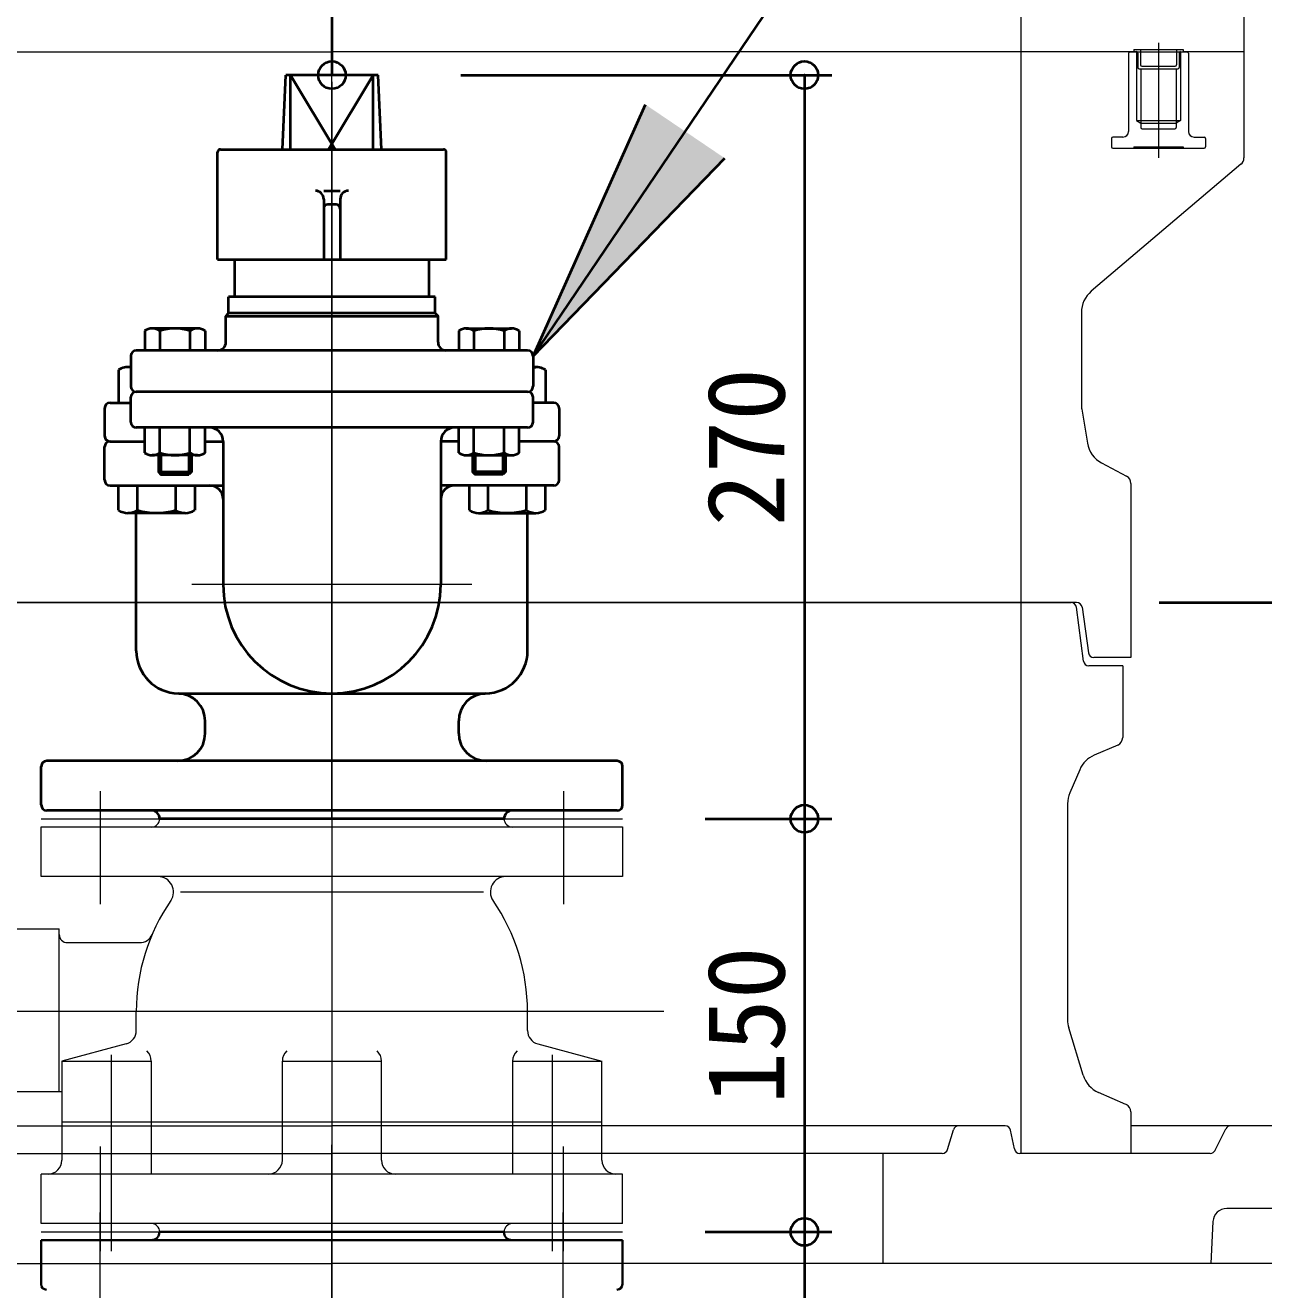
# Model space of a CAD drawing. Units: millimetres at full size, sheet at 1:20. Extents: x -5778 to 5792, y -3160 to 3160.
# Drawn here: x -2266.1 to -1816.6, y 1980.5 to 2439.6 of the extents above; entities that cross this region are included whole.
import ezdxf
from ezdxf.enums import TextEntityAlignment as Align

# ---------------------------------------------------------------- set-up
doc = ezdxf.new("R2010")
doc.units = ezdxf.units.MM
doc.header["$LTSCALE"] = 20
doc.header["$PDMODE"] = 32
doc.header["$PDSIZE"] = 10
for name, color, linetype, lineweight in [('0-7_TEMP01', 3, 'Continuous', 18), ('0-8_T字管', 6, 'Continuous', 35), ('0-9_躯体', 7, 'Continuous', 9), ('0-B_消火栓', 2, 'Continuous', 40), ('0-E_寸法', 1, 'Continuous', 40), ('1-3_補修弁', 7, 'Continuous', 9)]:
    doc.layers.add(name, color=color, linetype=linetype, lineweight=lineweight)
doc.styles.add('ＭＳ ゴシック', font='')
doc.styles.get('ＭＳ ゴシック').set_extended_font_data('MS Gothic')

msp = doc.modelspace()

# ---------------------------------------------------------------- linework, layer by layer
at = {"layer": '0-7_TEMP01'}
for p, q in [((-2154.82, 2586.35), (-2154.82, 2429.98)), ((-2154.82, 2151.48), (-2154.82, 2421.48)), ((-2154.82, 2418.99), (-2154.82, 2148.99)), ((-2104.01, 2236.49), (-2205.63, 2236.49)), ((-2154.82, 2218.99), (-2154.82, 1968.99)), ((-2154.82, 2165.37), (-2154.82, 1981.32)), ((-2238.82, 2120.48), (-2238.82, 2161.49)), ((-2070.82, 2161.49), (-2070.82, 2120.48)), ((-2260.32, 2151.48), (-2049.32, 2151.48)), ((-2034.32, 2081.49), (-2348.22, 2081.49)), ((-2234.82, 1994.48), (-2234.82, 2065.78)), ((-2074.82, 1994.48), (-2074.82, 2065.78)), ((-2238.82, 1994.48), (-2238.82, 2032.49)), ((-2154.91, 1710.99), (-2154.91, 2033.1)), ((-2070.82, 1994.48), (-2070.82, 2032.49)), ((-2154.82, 2028.99), (-2154.82, 1928.99)), ((-2238.91, 1973.22), (-2238.91, 2008.51)), ((-2070.91, 1973.22), (-2070.91, 2008.51)), ((-2260.32, 2001.48), (-2049.32, 2001.48))]:
    msp.add_line(p, q, dxfattribs=at)
at = {"layer": '0-8_T字管'}
for p, q in [((-2049.41, 1998.49), (-2260.41, 1998.49)), ((-2260.41, 1982.49), (-2260.41, 1998.49)), ((-2217.41, 2001.48), (-2092.41, 2001.48)), ((-2049.41, 1982.49), (-2049.41, 1998.49))]:
    msp.add_line(p, q, dxfattribs=at)
for centre, radius, start, end in [((-2220.41, 2001.48), 3, 270, 0), ((-2089.41, 2001.48), 3, 180, 270), ((-2258.41, 1982.49), 2, 180, 270), ((-2051.41, 1982.49), 2, 270, 0)]:
    msp.add_arc(centre, radius, start, end, dxfattribs=at)
at = {"layer": '0-9_躯体'}
for p, q in [((-1904.82, 2479.98), (-1904.82, 2429.98)), ((-1823.82, 2479.98), (-1823.82, 2429.98)), ((-1854.82, 2433.21), (-1854.82, 2391.49)), ((-2485.82, 2429.98), (-2154.82, 2429.98)), ((-1863.82, 2429.98), (-2154.82, 2429.98)), ((-1904.82, 2429.98), (-1904.82, 2229.98)), ((-1865.22, 2429.98), (-1865.72, 2429.49)), ((-1865.72, 2429.49), (-1865.72, 2400.99)), ((-1865.22, 2429.98), (-1862.82, 2429.98)), ((-1863.82, 2430.74), (-1845.82, 2430.74)), ((-1863.82, 2430.74), (-1863.82, 2429.98)), ((-1862.82, 2429.98), (-1863.82, 2429.98)), ((-1862.82, 2429.98), (-1846.82, 2429.98)), ((-1862.82, 2429.98), (-1862.82, 2404.98)), ((-1862.82, 2429.98), (-1862.37, 2429.7)), ((-1862.32, 2429.49), (-1862.32, 2424.23)), ((-1861.32, 2430.74), (-1861.32, 2425.24)), ((-1848.32, 2430.74), (-1848.32, 2425.24)), ((-1847.32, 2429.49), (-1847.32, 2424.23)), ((-1846.82, 2429.98), (-1847.27, 2429.7)), ((-1846.82, 2429.98), (-1844.42, 2429.98)), ((-1846.82, 2429.98), (-1845.82, 2429.98)), ((-1846.82, 2429.98), (-1846.82, 2404.98)), ((-1845.82, 2430.74), (-1845.82, 2429.98)), ((-1823.82, 2429.98), (-1845.82, 2429.98)), ((-1844.42, 2429.98), (-1843.92, 2429.49)), ((-1843.92, 2429.49), (-1843.92, 2400.99)), ((-1823.82, 2429.98), (-1823.82, 2391.39)), ((-1860.82, 2424.74), (-1848.82, 2424.74)), ((-1861.82, 2423.73), (-1847.82, 2423.73)), ((-1861.22, 2423.73), (-1861.22, 2403.99)), ((-1848.42, 2423.73), (-1848.42, 2403.99)), ((-1862.82, 2404.98), (-1846.82, 2404.98)), ((-1862.82, 2404.98), (-1861.22, 2403.99)), ((-1861.22, 2403.99), (-1848.42, 2403.99)), ((-1861.22, 2403.99), (-1861.22, 2402.49)), ((-1860.72, 2401.99), (-1848.92, 2401.99)), ((-1846.82, 2404.98), (-1848.42, 2403.99)), ((-1848.42, 2403.99), (-1848.42, 2402.49)), ((-1871.87, 2398.49), (-1871.87, 2395.48)), ((-1867.72, 2398.99), (-1871.37, 2398.99)), ((-1841.92, 2398.99), (-1838.27, 2398.99)), ((-1837.77, 2398.49), (-1837.77, 2395.48)), ((-1871.37, 2394.99), (-1838.27, 2394.99)), ((-1863.82, 2395.48), (-1845.82, 2395.48)), ((-1863.82, 2395.48), (-1863.82, 2394.99)), ((-1845.82, 2395.48), (-1845.82, 2394.99)), ((-1824.9, 2389.09), (-1879.22, 2342.98)), ((-1882.82, 2335.3), (-1882.82, 2301.81)), ((-1882.69, 2300.16), (-1880.63, 2287.85)), ((-1875.47, 2280.66), (-1866.41, 2275.83)), ((-1864.82, 2273.19), (-1864.82, 2229.98)), ((-2425.08, 2229.98), (-2154.82, 2229.98)), ((-2154.82, 2229.98), (-2423.07, 2229.98)), ((-1884.56, 2229.98), (-2154.82, 2229.98)), ((-2154.82, 2229.98), (-1886.57, 2229.98)), ((-1904.82, 2229.98), (-1904.82, 2029.98)), ((-1882.05, 2208.72), (-1884.59, 2228.24)), ((-1882.58, 2228.26), (-1880.25, 2211.7)), ((-1864.82, 2229.98), (-1864.82, 2209.99)), ((-1864.82, 2209.99), (-1878.27, 2209.99)), ((-1867.82, 2206.99), (-1880.07, 2206.99)), ((-1867.82, 2206.99), (-1867.82, 2180.96)), ((-1869.64, 2178.2), (-1878.14, 2174.56)), ((-1883.4, 2169.3), (-1887.01, 2160.87)), ((-1887.82, 2156.93), (-1887.82, 2078.47)), ((-1882.16, 2058.39), (-1887.39, 2075.56)), ((-1866.62, 2047.77), (-1876.6, 2052.14)), ((-1864.82, 2045.02), (-1864.82, 2029.98)), ((-2399.18, 2039.99), (-2154.82, 2039.99)), ((-1910.46, 2039.99), (-2154.82, 2039.99)), ((-1931.39, 2031.41), (-1929.25, 2038.56)), ((-1907.14, 2031.59), (-1908.5, 2038.37)), ((-1829.82, 2039.99), (-1864.82, 2039.99)), ((-1834.26, 2031.09), (-1830.38, 2038.88)), ((-2376.33, 2029.98), (-2154.82, 2029.98)), ((-2376.33, 2029.98), (-2154.82, 2029.98)), ((-1933.31, 2029.98), (-2154.82, 2029.98)), ((-1933.31, 2029.98), (-2154.82, 2029.98)), ((-1954.82, 2029.98), (-1954.82, 1989.99)), ((-1864.82, 2029.98), (-1905.18, 2029.98)), ((-1836.06, 2029.98), (-1905.18, 2029.98)), ((-1804.82, 2009.99), (-1830.07, 2009.99)), ((-1835.06, 2005.23), (-1835.82, 1989.99)), ((-2501.23, 1989.99), (-2154.82, 1989.99)), ((-1808.41, 1989.99), (-2154.82, 1989.99))]:
    msp.add_line(p, q, dxfattribs=at)
msp.add_lwpolyline([(-1804.82, 2034.99), (-1809.82, 2039.99), (-1829.82, 2039.99)], dxfattribs=at)
for centre, radius, start, end in [((-1862.82, 2429.49), 0.5, 0, 90), ((-1846.82, 2429.49), 0.5, 90, 180), ((-1861.82, 2424.23), 0.5, 180, 270), ((-1860.82, 2425.24), 0.5, 180, 270), ((-1848.82, 2425.24), 0.5, 270, 0), ((-1847.82, 2424.23), 0.5, 270, 0), ((-1867.72, 2400.99), 2, 270, 0), ((-1860.72, 2402.49), 0.5, 180, 270), ((-1848.92, 2402.49), 0.5, 270, 0), ((-1841.92, 2400.99), 2, 180, 270), ((-1871.37, 2398.49), 0.5, 90, 180), ((-1838.27, 2398.49), 0.5, 0, 90), ((-1871.37, 2395.48), 0.5, 180, 270), ((-1838.27, 2395.48), 0.5, 270, 0), ((-1826.82, 2391.39), 3, 309.805, 0), ((-1872.82, 2335.3), 10, 129.806, 180), ((-1872.82, 2301.81), 10, 180, 189.462), ((-1870.77, 2289.49), 10, 189.462, 241.928), ((-1867.82, 2273.19), 3, 0, 61.927), ((-1886.57, 2227.98), 2, 7.431, 90), ((-1884.56, 2227.98), 2, 7.999, 90), ((-1880.07, 2208.98), 2, 187.431, 270), ((-1878.27, 2211.99), 2, 187.999, 270), ((-1870.82, 2180.96), 3, 293.199, 0), ((-1874.2, 2165.36), 10, 113.199, 156.801), ((-1877.82, 2156.93), 10, 156.801, 180), ((-1877.82, 2078.47), 10, 180, 196.928), ((-1872.6, 2061.3), 10, 196.928, 246.371), ((-1867.82, 2045.02), 3, 0, 66.371), ((-1927.33, 2037.99), 2, 90, 163.3), ((-1910.46, 2037.99), 2, 11.309, 90), ((-1828.59, 2037.99), 2, 90, 153.435), ((-1933.31, 2031.98), 2, 270, 343.3), ((-1905.18, 2031.98), 2, 191.309, 270), ((-1836.06, 2031.98), 2, 270, 333.435), ((-1830.07, 2004.98), 5, 90, 177.138)]:
    msp.add_arc(centre, radius, start, end, dxfattribs=at)
at = {"layer": '0-B_消火栓'}
for p, q in [((-2172.78, 2394.49), (-2171.57, 2421.48)), ((-2138.07, 2421.48), (-2171.57, 2421.48)), ((-2153.62, 2394.49), (-2169.82, 2421.48)), ((-2169.82, 2394.49), (-2169.82, 2421.48)), ((-2139.82, 2421.48), (-2156.02, 2394.49)), ((-2139.82, 2394.49), (-2139.82, 2421.48)), ((-2136.86, 2394.49), (-2138.07, 2421.48)), ((-2196.32, 2354.49), (-2196.32, 2393.49)), ((-2195.32, 2394.49), (-2114.32, 2394.49)), ((-2113.32, 2354.49), (-2113.32, 2393.49)), ((-2157.82, 2379.49), (-2151.82, 2379.49)), ((-2157.82, 2376.48), (-2157.82, 2354.49)), ((-2153.32, 2374.49), (-2156.32, 2374.49)), ((-2151.82, 2376.48), (-2151.82, 2354.49)), ((-2196.32, 2354.49), (-2113.32, 2354.49)), ((-2190.07, 2340.99), (-2190.07, 2354.49)), ((-2119.57, 2340.99), (-2119.57, 2354.49)), ((-2117.32, 2340.99), (-2192.32, 2340.99)), ((-2192.32, 2334.99), (-2192.32, 2340.99)), ((-2193.32, 2333.98), (-2192.32, 2334.99)), ((-2193.32, 2333.98), (-2116.32, 2333.98)), ((-2193.32, 2324.49), (-2193.32, 2333.98)), ((-2117.32, 2334.99), (-2192.32, 2334.99)), ((-2222.79, 2328.62), (-2222.79, 2321.48)), ((-2203.59, 2329.49), (-2220.05, 2329.49)), ((-2217.31, 2328.62), (-2217.31, 2321.48)), ((-2206.34, 2328.62), (-2206.34, 2321.48)), ((-2200.85, 2328.62), (-2200.85, 2321.48)), ((-2108.79, 2328.62), (-2108.79, 2321.48)), ((-2106.05, 2329.49), (-2089.59, 2329.49)), ((-2103.3, 2328.62), (-2103.3, 2321.48)), ((-2092.34, 2328.62), (-2092.34, 2321.48)), ((-2086.85, 2328.62), (-2086.85, 2321.48)), ((-2227.82, 2319.49), (-2227.82, 2308.49)), ((-2083.82, 2321.48), (-2225.82, 2321.48)), ((-2081.82, 2319.49), (-2081.82, 2308.49)), ((-2232.32, 2314.46), (-2232.32, 2302.49)), ((-2232.32, 2314.46), (-2232.32, 2302.49)), ((-2227.82, 2315.48), (-2228.86, 2315.48)), ((-2081.82, 2315.48), (-2080.79, 2315.48)), ((-2077.33, 2314.46), (-2077.33, 2302.49)), ((-2077.33, 2314.46), (-2077.33, 2302.49)), ((-2083.82, 2306.49), (-2225.82, 2306.49)), ((-2237.32, 2300.49), (-2237.32, 2290.48)), ((-2235.32, 2302.49), (-2227.82, 2302.49)), ((-2227.82, 2295.48), (-2227.82, 2304.49)), ((-2081.82, 2295.48), (-2081.82, 2304.49)), ((-2074.32, 2302.49), (-2081.82, 2302.49)), ((-2072.32, 2300.49), (-2072.32, 2290.48)), ((-2083.82, 2293.49), (-2225.82, 2293.49)), ((-2222.79, 2284.34), (-2222.79, 2293.49)), ((-2217.31, 2284.34), (-2217.31, 2293.49)), ((-2206.34, 2284.34), (-2206.34, 2293.49)), ((-2200.85, 2284.34), (-2200.85, 2293.49)), ((-2108.79, 2284.34), (-2108.79, 2293.49)), ((-2103.3, 2284.34), (-2103.3, 2293.49)), ((-2092.34, 2284.34), (-2092.34, 2293.49)), ((-2086.85, 2284.34), (-2086.85, 2293.49)), ((-2237.32, 2274.49), (-2237.32, 2286.49)), ((-2235.32, 2288.49), (-2222.79, 2288.49)), ((-2200.85, 2288.49), (-2194.32, 2288.49)), ((-2194.32, 2288.49), (-2194.32, 2236.49)), ((-2108.79, 2288.49), (-2115.32, 2288.49)), ((-2115.32, 2288.49), (-2115.32, 2236.49)), ((-2074.32, 2288.49), (-2086.85, 2288.49)), ((-2072.32, 2274.49), (-2072.32, 2286.49)), ((-2203.59, 2283.49), (-2220.05, 2283.49)), ((-2206.77, 2283.49), (-2206.77, 2276.48)), ((-2106.05, 2283.49), (-2089.59, 2283.49)), ((-2102.88, 2283.49), (-2102.88, 2276.48)), ((-2092.77, 2283.49), (-2092.77, 2276.48)), ((-2217.82, 2277.43), (-2205.82, 2277.43)), ((-2091.82, 2277.43), (-2103.82, 2277.43)), ((-2235.32, 2272.49), (-2194.32, 2272.49)), ((-2232.32, 2263.51), (-2232.32, 2272.49)), ((-2232.32, 2263.51), (-2232.32, 2272.49)), ((-2225.39, 2263.51), (-2225.39, 2272.49)), ((-2211.53, 2263.51), (-2211.53, 2272.49)), ((-2204.61, 2272.49), (-2204.61, 2263.51)), ((-2074.32, 2272.49), (-2115.32, 2272.49)), ((-2105.04, 2272.49), (-2105.04, 2263.51)), ((-2092.77, 2276.48), (-2102.88, 2276.48)), ((-2098.11, 2263.51), (-2098.11, 2272.49)), ((-2084.26, 2263.51), (-2084.26, 2272.49)), ((-2077.33, 2263.51), (-2077.33, 2272.49)), ((-2077.33, 2263.51), (-2077.33, 2272.49)), ((-2208.07, 2262.48), (-2228.86, 2262.48)), ((-2225.82, 2212.48), (-2225.82, 2262.69)), ((-2101.57, 2262.48), (-2080.79, 2262.48)), ((-2083.82, 2212.48), (-2083.82, 2262.69)), ((-2210.32, 2196.99), (-2099.32, 2196.99)), ((-2200.82, 2182.49), (-2200.82, 2186.99)), ((-2108.82, 2182.49), (-2108.82, 2186.99)), ((-2051.32, 2172.49), (-2258.32, 2172.49)), ((-2260.32, 2156.49), (-2260.32, 2170.48)), ((-2049.32, 2156.49), (-2049.32, 2170.48)), ((-2051.32, 2154.49), (-2258.32, 2154.49)), ((-2092.32, 2151.48), (-2217.32, 2151.48))]:
    msp.add_line(p, q, dxfattribs=at)
for points in [[(-2116.32, 2324.49), (-2116.32, 2333.98), (-2117.32, 2334.99), (-2117.32, 2340.99)], [(-2217.82, 2283.49), (-2217.82, 2277.43), (-2216.88, 2276.48)], [(-2216.88, 2283.49), (-2216.88, 2276.48), (-2206.77, 2276.48)], [(-2205.82, 2283.49), (-2205.82, 2277.43), (-2206.77, 2276.48)], [(-2103.82, 2283.49), (-2103.82, 2277.43), (-2102.88, 2276.48)], [(-2091.82, 2283.49), (-2091.82, 2277.43), (-2092.77, 2276.48)]]:
    msp.add_lwpolyline(points, dxfattribs=at)
for centre, radius, start, end in [((-2195.32, 2393.49), 1, 90, 180), ((-2114.32, 2393.49), 1, 0, 90), ((-2160.82, 2376.48), 3, 0, 90), ((-2148.82, 2376.48), 3, 90, 180), ((-2156.32, 2372.98), 1.5, 90, 180), ((-2153.32, 2372.98), 1.5, 0, 90), ((-2220.05, 2324.66), 4.82, 55.33, 124.67), ((-2211.82, 2311.49), 18, 72.259, 107.741), ((-2203.59, 2324.66), 4.82, 55.33, 124.67), ((-2106.05, 2324.66), 4.82, 55.33, 124.67), ((-2097.82, 2311.49), 18, 72.259, 107.741), ((-2089.59, 2324.66), 4.82, 55.33, 124.67), ((-2196.32, 2324.49), 3, 270, 0), ((-2113.32, 2324.49), 3, 180, 270), ((-2225.82, 2319.49), 2, 90, 180), ((-2083.82, 2319.49), 2, 0, 90), ((-2228.86, 2309.1), 6.38, 80.697, 122.867), ((-2080.79, 2309.1), 6.38, 57.133, 99.303), ((-2225.82, 2308.49), 2, 180, 270), ((-2225.82, 2304.49), 2, 90, 180), ((-2083.82, 2308.49), 2, 270, 0), ((-2083.82, 2304.49), 2, 0, 90), ((-2235.32, 2300.49), 2, 90, 180), ((-2074.32, 2300.49), 2, 0, 90), ((-2225.82, 2295.48), 2, 180, 270), ((-2083.82, 2295.48), 2, 270, 0), ((-2199.32, 2288.49), 5, 0, 90), ((-2110.32, 2288.49), 5, 90, 180), ((-2235.32, 2290.48), 2, 180, 270), ((-2235.32, 2286.49), 2, 90, 180), ((-2074.32, 2290.48), 2, 270, 0), ((-2074.32, 2286.49), 2, 0, 90), ((-2220.05, 2288.3), 4.82, 235.33, 304.67), ((-2211.82, 2301.48), 18, 252.259, 287.741), ((-2203.59, 2288.3), 4.82, 235.33, 304.67), ((-2106.05, 2288.3), 4.82, 235.33, 304.67), ((-2097.82, 2301.48), 18, 252.259, 287.741), ((-2089.59, 2288.3), 4.82, 235.33, 304.67), ((-2235.32, 2274.49), 2, 180, 270), ((-2199.32, 2267.48), 5, 0, 90), ((-2110.32, 2267.48), 5, 90, 180), ((-2074.32, 2274.49), 2, 270, 0), ((-2228.86, 2268.86), 6.38, 237.133, 302.867), ((-2218.46, 2286.49), 24, 253.221, 286.779), ((-2208.07, 2268.86), 6.38, 237.133, 302.867), ((-2101.57, 2268.86), 6.38, 237.133, 302.867), ((-2091.18, 2286.49), 24, 253.221, 286.779), ((-2080.79, 2268.86), 6.38, 237.133, 302.867), ((-2154.82, 2236.49), 39.5, 180, 0), ((-2210.32, 2212.48), 15.5, 180, 268.876), ((-2099.32, 2212.48), 15.5, 271.124, 0), ((-2210.82, 2186.99), 10, 0, 88.876), ((-2098.82, 2186.99), 10, 91.124, 180), ((-2210.82, 2182.49), 10, 270, 0), ((-2098.82, 2182.49), 10, 180, 270), ((-2258.32, 2170.48), 2, 90, 180), ((-2051.32, 2170.48), 2, 0, 90), ((-2258.32, 2156.49), 2, 180, 270), ((-2220.32, 2151.48), 3, 0, 90), ((-2089.32, 2151.48), 3, 90, 180), ((-2051.32, 2156.49), 2, 270, 0)]:
    msp.add_arc(centre, radius, start, end, dxfattribs=at)
at = {"layer": '0-E_寸法'}
for p, q in [((-2081.82, 2319.49), (-1834.82, 2684.41)), ((-2154.82, 2522.98), (-2154.82, 2421.48)), ((-2108.07, 2421.48), (-1973.34, 2421.48)), ((-1983.33, 2421.48), (-1983.33, 2151.48)), ((-2081.82, 2319.49), (-2041, 2410.77)), ((-2081.82, 2319.49), (-2012.24, 2391.3)), ((-1854.56, 2229.98), (-1634.97, 2229.98)), ((-1854.56, 2229.98), (-1634.97, 2229.98)), ((-2019.32, 2151.48), (-1973.34, 2151.48)), ((-2019.32, 2151.48), (-1973.34, 2151.48)), ((-1983.33, 2151.48), (-1983.33, 2001.48)), ((-2019.33, 2001.48), (-1973.34, 2001.48)), ((-2019.33, 2001.48), (-1973.34, 2001.48)), ((-1983.33, 2001.48), (-1983.33, 1879.98))]:
    msp.add_line(p, q, dxfattribs=at)
for p in [(-2154.82, 2421.48), (-1983.33, 2421.48), (-1983.33, 2151.48), (-1983.33, 2001.48)]:
    msp.add_point(p, dxfattribs=at)
msp.add_solid([(-2041, 2410.77), (-2012.24, 2391.3), (-2081.82, 2319.49)], dxfattribs=at)
at = {"layer": '1-3_補修弁'}
for p, q in [((-2217.32, 2151.48), (-2092.32, 2151.48)), ((-2260.32, 2148.49), (-2049.32, 2148.49)), ((-2260.32, 2130.48), (-2260.32, 2148.49)), ((-2049.32, 2148.49), (-2049.32, 2130.48)), ((-2049.32, 2130.48), (-2260.32, 2130.48)), ((-2209.82, 2124.9), (-2099.82, 2124.9)), ((-2285.82, 2111.49), (-2253.82, 2111.49)), ((-2253.82, 2052.49), (-2253.82, 2111.49)), ((-2250.82, 2106.49), (-2224.65, 2106.49)), ((-2225.82, 2074.56), (-2225.82, 2081.49)), ((-2083.82, 2074.56), (-2083.82, 2081.49)), ((-2080.12, 2069.72), (-2056.82, 2063.49)), ((-2252.82, 2063.49), (-2252.82, 2027.49)), ((-2220.39, 2063.49), (-2220.39, 2022.49)), ((-2172.82, 2027.49), (-2172.82, 2063.49)), ((-2172.82, 2063.49), (-2136.82, 2063.49)), ((-2136.82, 2027.49), (-2136.82, 2063.49)), ((-2089.26, 2063.49), (-2089.26, 2022.49)), ((-2089.26, 2063.49), (-2056.82, 2063.49)), ((-2056.82, 2027.49), (-2056.82, 2063.49)), ((-2285.82, 2052.49), (-2252.82, 2052.49)), ((-2252.82, 2041.49), (-2056.82, 2041.49)), ((-2049.32, 2022.49), (-2260.32, 2022.49)), ((-2260.32, 2004.48), (-2260.32, 2022.49)), ((-2049.32, 2004.48), (-2049.32, 2022.49)), ((-2049.32, 2004.48), (-2260.32, 2004.48)), ((-2092.32, 2001.48), (-2217.32, 2001.48))]:
    msp.add_line(p, q, dxfattribs=at)
msp.add_lwpolyline([(-2229.52, 2069.72), (-2252.82, 2063.49), (-2220.39, 2063.49)], dxfattribs=at)
for centre, radius, start, end in [((-2220.32, 2151.48), 3, 270, 0), ((-2089.32, 2151.48), 3, 180, 270), ((-2217.9, 2124.9), 5.58, 325.458, 90), ((-2091.74, 2124.9), 5.58, 90, 214.542), ((-2154.82, 2081.49), 71, 145.458, 180), ((-2154.82, 2081.49), 71, 0, 34.542), ((-2250.82, 2109.49), 3, 180, 270), ((-2224.65, 2111.49), 5, 270, 336.75), ((-2230.82, 2074.56), 5, 285, 0), ((-2078.82, 2074.56), 5, 180, 255), ((-2225.39, 2063.49), 5, 0, 47.288), ((-2167.82, 2063.49), 5, 132.712, 180), ((-2141.82, 2063.49), 5, 0, 47.288), ((-2084.26, 2063.49), 5, 132.712, 180), ((-2257.82, 2027.49), 5, 270, 0), ((-2177.82, 2027.49), 5, 270, 0), ((-2131.82, 2027.49), 5, 180, 270), ((-2051.82, 2027.49), 5, 180, 270), ((-2220.32, 2001.48), 3, 0, 90), ((-2089.32, 2001.48), 3, 90, 180)]:
    msp.add_arc(centre, radius, start, end, dxfattribs=at)

# ---------------------------------------------------------------- texts
at = {"layer": '0-E_寸法', "style": 'ＭＳ ゴシック'}
for s, p in [('270', (-1982.12, 2257.68)), ('150', (-1982.12, 2047.68))]:
    msp.add_text(s, height=28.15, rotation=90, dxfattribs=at).set_placement(p, align=Align.BOTTOM_LEFT)

doc.saveas('drawing.dxf')
